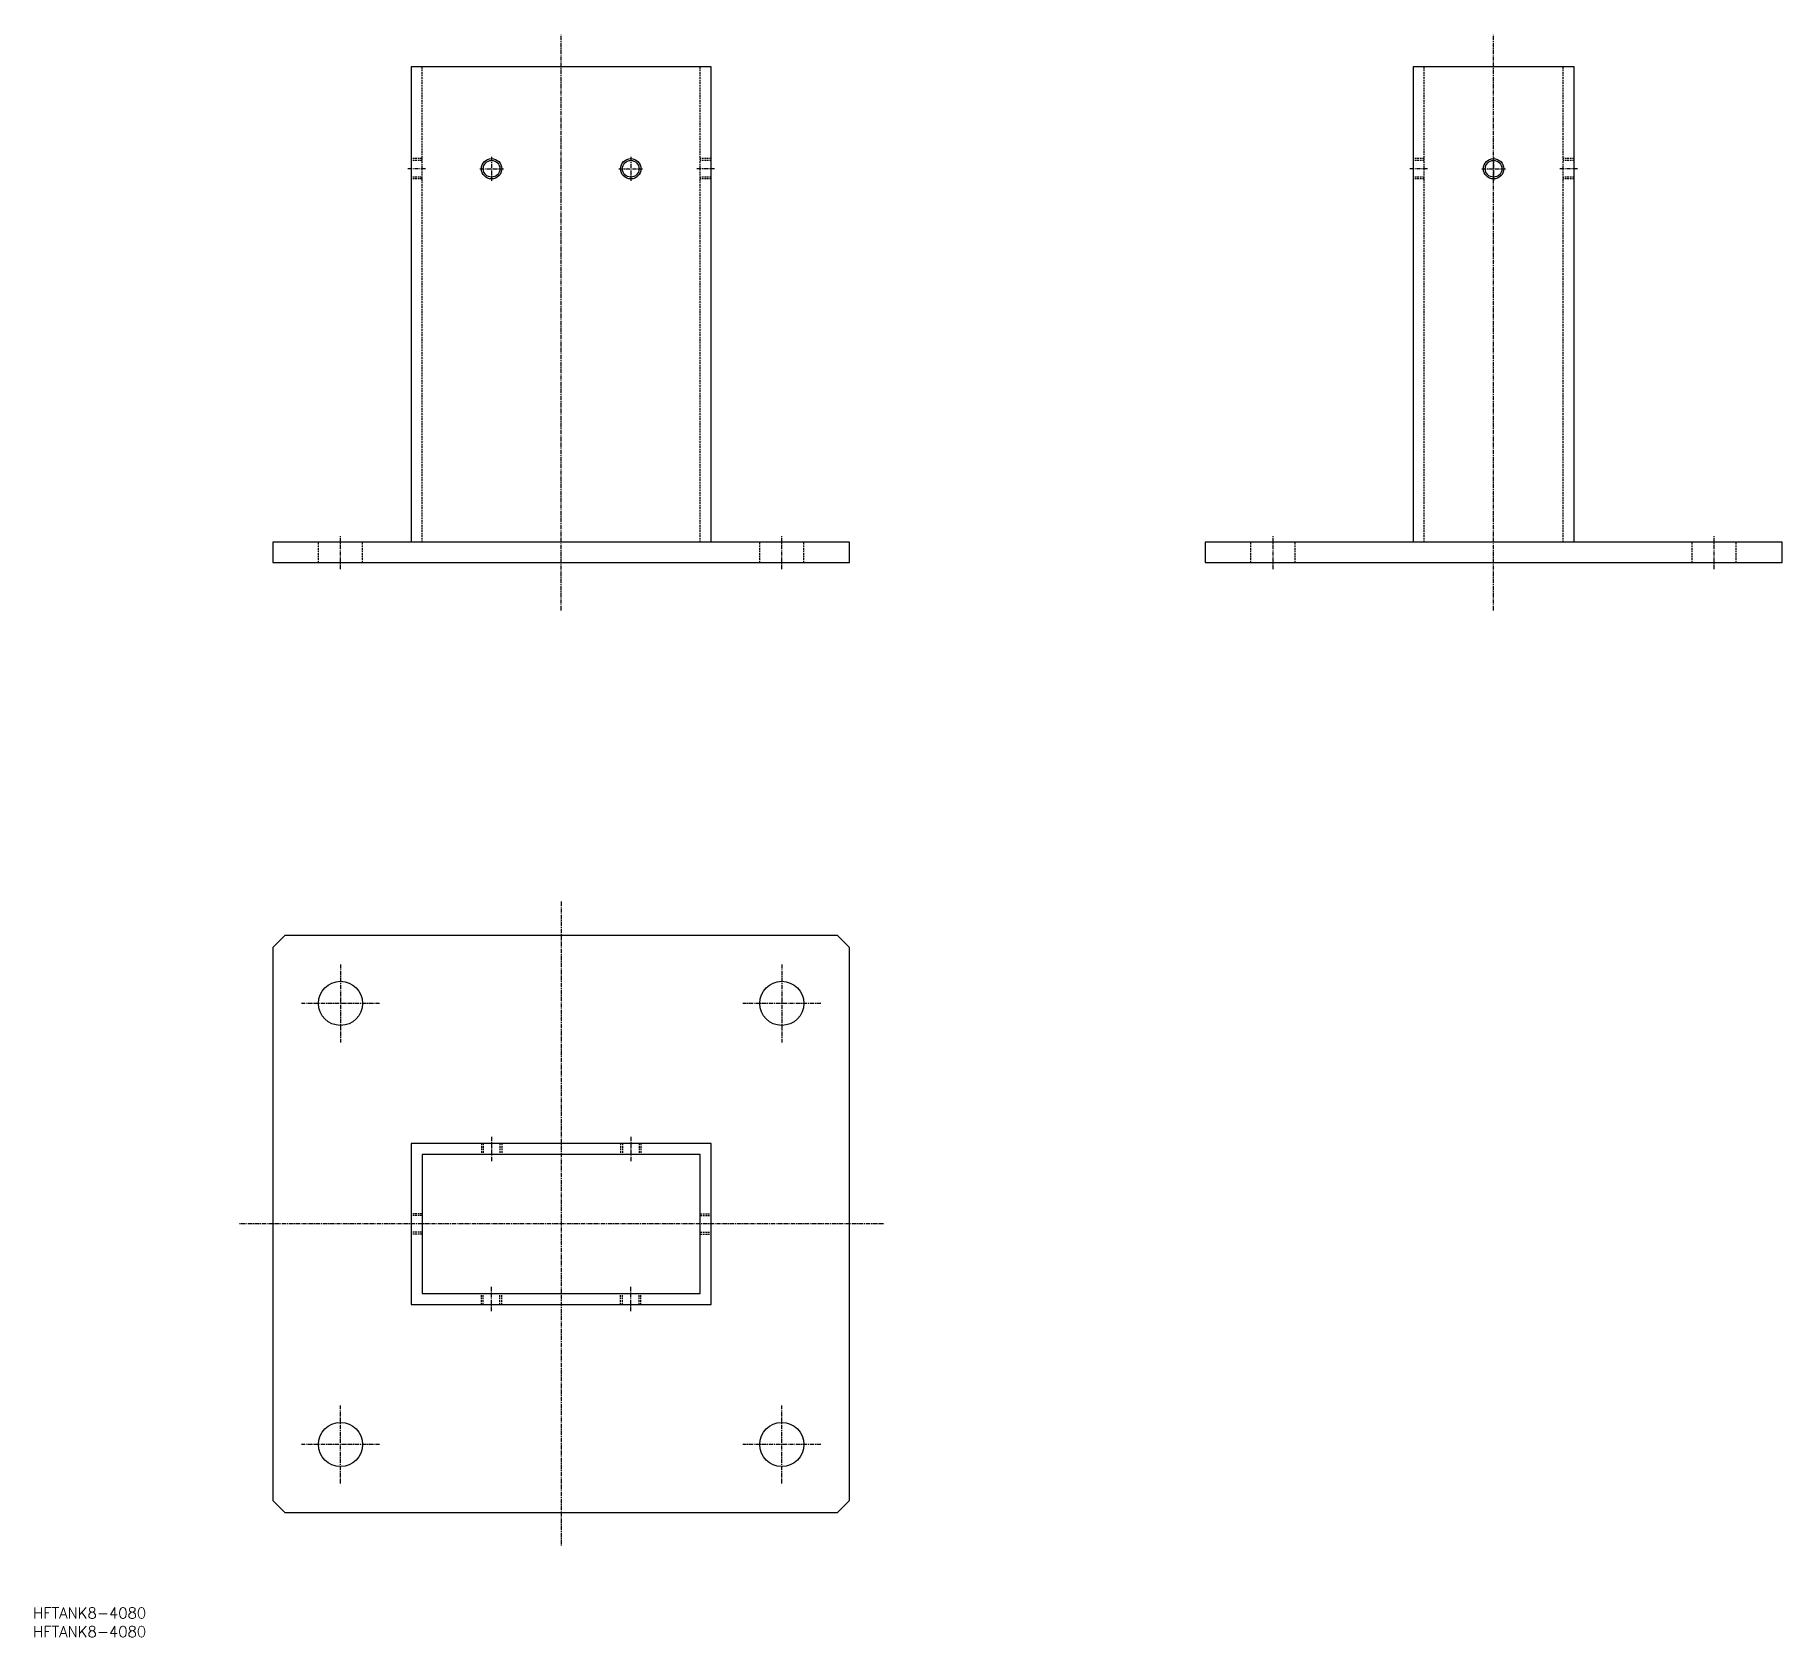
# Model space of a CAD drawing. Extents: x -155 to 360, y -317 to 155.
import ezdxf

# ---------------------------------------------------------------- set-up
doc = ezdxf.new("R2010")
doc.units = 0
doc.linetypes.add('CENTER', pattern=[2, 1.25, -0.25, 0.25, -0.25])
doc.linetypes.add('DASHED', pattern=[0.75, 0.5, -0.25])
doc.layers.get('0').update_dxf_attribs({"linetype": 'CONTINUOUS'})
doc.layers.add('CENTER', color=1, linetype='CENTER')
doc.styles.get("Standard").update_dxf_attribs({"font": 'txt.shx', "bigfont": 'bigfont.shx'})

msp = doc.modelspace()

# ---------------------------------------------------------------- linework, layer by layer
at = {"color": 7, "linetype": 'CONTINUOUS'}
for p, q in [((44.2, 146), (-44.2, 146)), ((-44.2, 146), (-44.2, 6)), ((44.2, 6), (44.2, 146)), ((298.47, 146), (251.07, 146)), ((251.07, 146), (251.07, 6)), ((298.47, 6), (298.47, 146)), ((85, 6), (-85, 6)), ((-85, 6), (-85, 0)), ((85, 0), (85, 6)), ((359.77, 6), (189.77, 6)), ((189.77, 6), (189.77, 0)), ((359.77, 0), (359.77, 6)), ((-85, 0), (85, 0)), ((189.77, 0), (359.77, 0)), ((-81.46, -109.94), (-85, -113.47)), ((81.46, -109.94), (-81.46, -109.94)), ((85, -113.47), (81.46, -109.94)), ((-85, -113.47), (-85, -276.4)), ((85, -276.4), (85, -113.47)), ((44.2, -171.24), (-44.2, -171.24)), ((-44.2, -171.24), (-44.2, -218.64)), ((41, -174.44), (-41, -174.44)), ((-41, -174.44), (-41, -215.44)), ((41, -215.44), (41, -174.44)), ((44.2, -218.64), (44.2, -171.24)), ((-41, -215.44), (41, -215.44)), ((-44.2, -218.64), (44.2, -218.64)), ((-85, -276.4), (-81.46, -279.94)), ((81.46, -279.94), (85, -276.4)), ((-81.46, -279.94), (81.46, -279.94))]:
    msp.add_line(p, q, dxfattribs=at)
at = {"color": 3, "linetype": 'DASHED'}
for p, q in [((-41, 6), (-41, 146)), ((41, 6), (41, 146)), ((254.27, 6), (254.27, 146)), ((295.27, 6), (295.27, 146)), ((-41, 119), (-44.2, 119)), ((-41, 118.46), (-44.2, 118.46)), ((44.2, 119), (41, 119)), ((44.2, 118.46), (41, 118.46)), ((254.27, 119), (251.07, 119)), ((254.27, 118.46), (251.07, 118.46)), ((298.47, 119), (295.27, 119)), ((298.47, 118.46), (295.27, 118.46)), ((-41, 113.54), (-44.2, 113.54)), ((44.2, 113.54), (41, 113.54)), ((254.27, 113.54), (251.07, 113.54)), ((298.47, 113.54), (295.27, 113.54)), ((-41, 113), (-44.2, 113)), ((44.2, 113), (41, 113)), ((254.27, 113), (251.07, 113)), ((298.47, 113), (295.27, 113)), ((-71.5, 0), (-71.5, 6)), ((-58.5, 0), (-58.5, 6)), ((58.5, 0), (58.5, 6)), ((71.5, 0), (71.5, 6)), ((203.27, 0), (203.27, 6)), ((216.27, 0), (216.27, 6)), ((333.27, 0), (333.27, 6)), ((346.27, 0), (346.27, 6)), ((-23.5, -171.24), (-23.5, -174.44)), ((-22.96, -171.24), (-22.96, -174.44)), ((-18.04, -171.24), (-18.04, -174.44)), ((-17.5, -171.24), (-17.5, -174.44)), ((17.5, -171.24), (17.5, -174.44)), ((18.04, -171.24), (18.04, -174.44)), ((22.96, -171.24), (22.96, -174.44)), ((23.5, -171.24), (23.5, -174.44)), ((-41, -191.94), (-44.2, -191.94)), ((-41, -192.48), (-44.2, -192.48)), ((41, -191.94), (44.2, -191.94)), ((41, -192.48), (44.2, -192.48)), ((-41, -197.4), (-44.2, -197.4)), ((-41, -197.94), (-44.2, -197.94)), ((41, -197.4), (44.2, -197.4)), ((41, -197.94), (44.2, -197.94)), ((-23.5, -218.64), (-23.5, -215.44)), ((-22.96, -218.64), (-22.96, -215.44)), ((-18.04, -218.64), (-18.04, -215.44)), ((-17.5, -218.64), (-17.5, -215.44)), ((17.5, -218.64), (17.5, -215.44)), ((18.04, -218.64), (18.04, -215.44)), ((22.96, -218.64), (22.96, -215.44)), ((23.5, -218.64), (23.5, -215.44))]:
    msp.add_line(p, q, dxfattribs=at)
at = {"color": 3, "linetype": 'CONTINUOUS'}
for centre in [(-20.5, 116), (20.5, 116), (274.77, 116)]:
    msp.add_circle(centre, 3, dxfattribs=at)
at = {"color": 7, "linetype": 'CONTINUOUS'}
for centre, radius in [((-20.5, 116), 2.46), ((20.5, 116), 2.46), ((274.77, 116), 2.46), ((-65, -129.94), 6.5), ((65, -129.94), 6.5), ((-65, -259.94), 6.5), ((65, -259.94), 6.5)]:
    msp.add_circle(centre, radius, dxfattribs=at)
at = {"layer": 'CENTER', "color": 1, "linetype": 'CENTER'}
for p, q in [((0, -14.13), (0, 155.45)), ((274.77, -14.13), (274.77, 155.45)), ((-20.5, 119.5), (-20.5, 112.5)), ((20.5, 119.5), (20.5, 112.5)), ((274.77, 119.5), (274.77, 112.5)), ((-40, 116), (-45.2, 116)), ((-24, 116), (-17, 116)), ((17, 116), (24, 116)), ((45.2, 116), (40, 116)), ((255.27, 116), (250.07, 116)), ((271.27, 116), (278.27, 116)), ((299.47, 116), (294.27, 116)), ((-65, -2), (-65, 8)), ((65, -2), (65, 8)), ((209.77, -2), (209.77, 8)), ((339.77, -2), (339.77, 8)), ((0, -99.94), (0, -289.94)), ((-65, -118.44), (-65, -141.44)), ((65, -118.44), (65, -141.44)), ((-53.5, -129.94), (-76.5, -129.94)), ((76.5, -129.94), (53.5, -129.94)), ((-20.5, -169.24), (-20.5, -176.44)), ((20.5, -169.24), (20.5, -176.44)), ((95, -194.94), (-95, -194.94)), ((-20.5, -220.64), (-20.5, -213.44)), ((20.5, -220.64), (20.5, -213.44)), ((-65, -271.44), (-65, -248.44)), ((65, -271.44), (65, -248.44)), ((-53.5, -259.94), (-76.5, -259.94)), ((76.5, -259.94), (53.5, -259.94))]:
    msp.add_line(p, q, dxfattribs=at)

# ---------------------------------------------------------------- texts
at = {"color": 7, "linetype": 'CONTINUOUS'}
for p in [(-155.61, -311.21), (-155.61, -316.68)]:
    msp.add_text('HFTANK8-4080', height=3.2, dxfattribs=at).set_placement(p)

doc.saveas('drawing.dxf')
